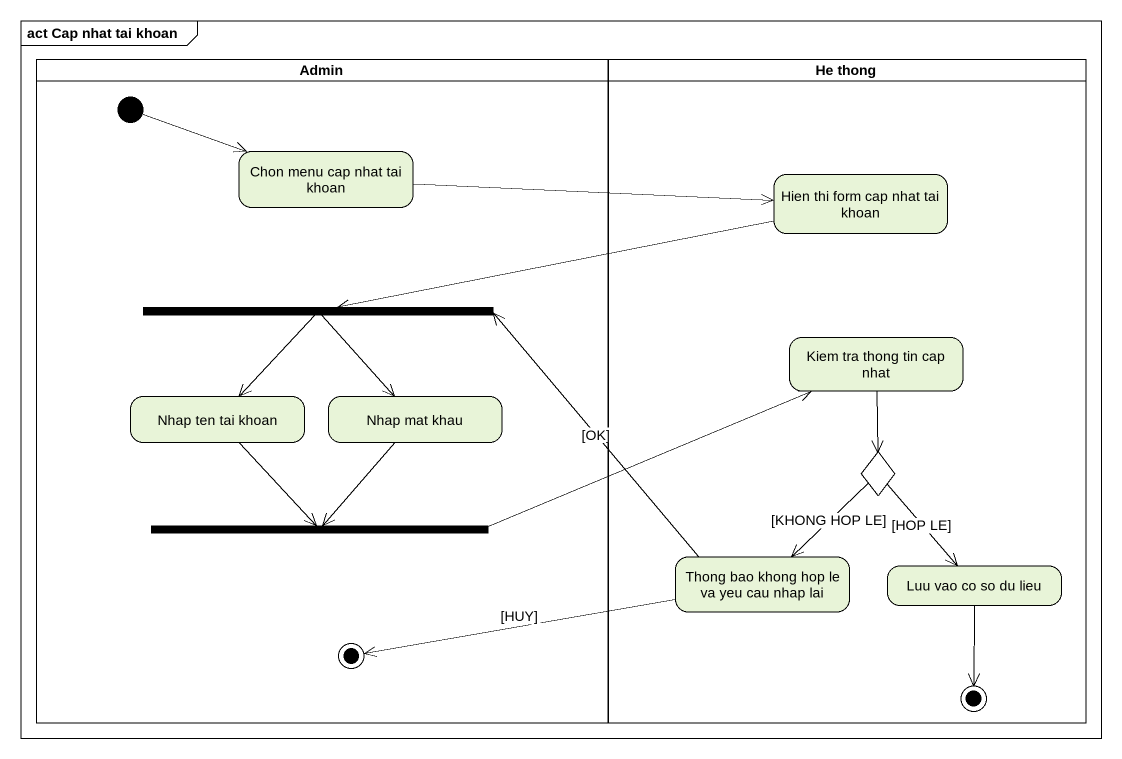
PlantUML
@startuml
mainframe act Cap nhat tai khoan
hide empty description
state Admin <<partition>> {
  state "Chon menu cap nhat tai khoan" as Chon_menu_cap_nhat_tai_khoan
  state fork1 <<fork>>
  state "Nhap ten tai khoan" as Nhap_ten_tai_khoan
  state "Nhap mat khau" as Nhap_mat_khau
  state fork2 <<join>>
  state final1 <<end>>
  [*] -right-> Chon_menu_cap_nhat_tai_khoan
}
state "He thong" as He_thong <<partition>> {
  state "Hien thi form cap nhat tai khoan" as Hien_thi_form_cap_nhat_tai
  state "Kiem tra thong tin cap nhat" as Kiem_tra_thong_tin_cap_nhat
  state choice1 <<choice>>
  state "Thong bao khong hop le va yeu cau nhap lai" as Thong_bao_khong_hop_le_va
  state "Luu vao co so du lieu" as Luu_vao_co_so_du_lieu
  Luu_vao_co_so_du_lieu --> [*]
}
Chon_menu_cap_nhat_tai_khoan -right-> Hien_thi_form_cap_nhat_tai
Hien_thi_form_cap_nhat_tai -left-> fork1
fork1 --> Nhap_ten_tai_khoan
fork1 --> Nhap_mat_khau
Kiem_tra_thong_tin_cap_nhat --> choice1
Nhap_ten_tai_khoan --> fork2
Nhap_mat_khau --> fork2
choice1 --> Thong_bao_khong_hop_le_va : [KHONG HOP LE]
choice1 --> Luu_vao_co_so_du_lieu : [HOP LE]
fork2 -right-> Kiem_tra_thong_tin_cap_nhat
Thong_bao_khong_hop_le_va -up-> fork1 : [OK]
Thong_bao_khong_hop_le_va -left-> final1 : [HUY]
@enduml
